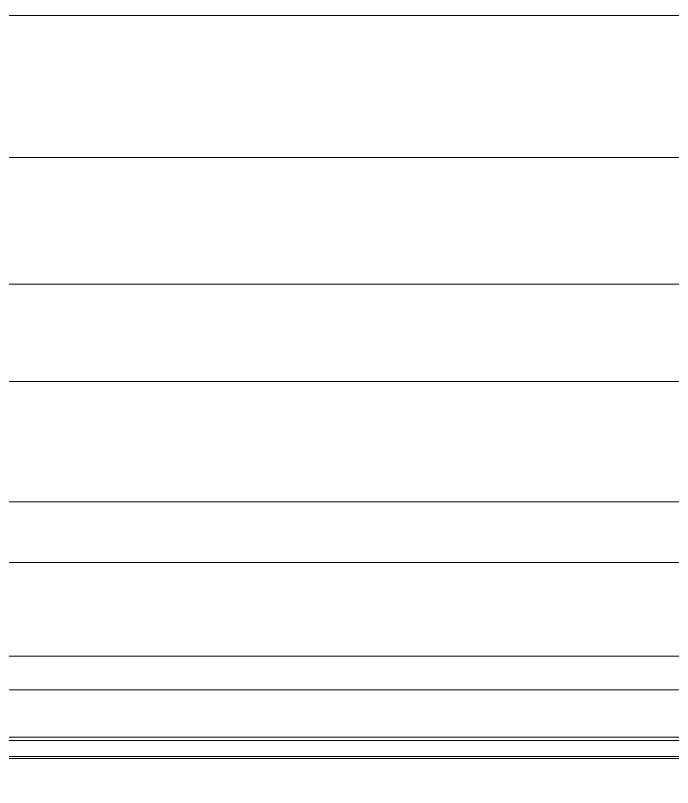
# Model space of a CAD drawing. Header units: millimetres. Extents: x 0 to 2179, y -898 to 6.
# Drawn here: x 187.1342 to 187.5148, y -156.0667 to -155.6193 of the extents above; entities that cross this region are included whole.
import ezdxf

# ---------------------------------------------------------------- set-up
doc = ezdxf.new("R2010")
doc.units = ezdxf.units.MM
doc.layers.add('I-FURN', color=7, linetype='Continuous', lineweight=5)

# ---------------------------------------------------------------- blocks, each defined once
blk = doc.blocks.new('FamilyGeomCombination_1076804-_3D_')
at = {"layer": 'I-FURN', "color": 253, "true_color": 0xa79f92}
mesh = blk.add_polyface(dxfattribs=at)
corners = [(684.10138, -153.34603, 351.94574), (684.10138, -153.99509, 351.07587), (684.10138, -154.78878, 350.33559), (684.10138, -155.70169, 349.74861), (187.12571, -155.70169, 349.74861), (187.12571, -154.78878, 350.33559), (187.12571, -153.99509, 351.07587), (187.12571, -153.34603, 351.94574)]
mesh.append_faces([[corners[k] for k in face] for face in [(4, 5, 2, 3)]], dxfattribs={"vtx1": -1, "color": 253})
mesh.append_faces([[corners[k] for k in face] for face in [(1, 2, 5, 6)]], dxfattribs={"vtx1": -1, "vtx3": -1, "color": 253})
mesh.append_faces([[corners[k] for k in face] for face in [(6, 7, 0, 1)]], dxfattribs={"vtx3": -1, "color": 253})
mesh = blk.add_polyface(dxfattribs=at)
corners = [(684.10138, -153.61868, 276.07196), (684.10138, -155.1463, 275.33922), (684.10138, -156.8019, 274.97934), (187.12571, -156.8019, 274.97934), (187.12571, -155.1463, 275.33922), (187.12571, -153.61868, 276.07196)]
mesh.append_faces([[corners[k] for k in face] for face in [(1, 2, 3, 4), (4, 5, 0, 1)]], dxfattribs={"vtx3": -1, "color": 253})
mesh = blk.add_polyface(dxfattribs=at)
corners = [(684.10138, -157.08936, 354.31861), (684.10138, -155.30182, 353.91138), (684.10138, -153.6385, 353.14032), (187.12571, -153.6385, 353.14032), (187.12571, -155.30182, 353.91138), (187.12571, -157.08936, 354.31861)]
mesh.append_faces([[corners[k] for k in face] for face in [(1, 2, 3, 4), (4, 5, 0, 1)]], dxfattribs={"vtx3": -1, "color": 253})
mesh = blk.add_polyface(dxfattribs=at)
corners = [(684.10138, -156.04991, 349.09288), (684.10138, -154.10602, 314.65328), (684.10138, -156.0395, 280.2131), (187.12571, -156.0395, 280.2131), (187.12571, -154.10602, 314.65328), (187.12571, -156.04991, 349.09288)]
mesh.append_faces([[corners[k] for k in face] for face in [(2, 3, 4, 1), (5, 0, 1, 4)]], dxfattribs={"vtx2": -1, "color": 253})
mesh = blk.add_polyface(dxfattribs=at)
corners = [(684.10138, -156.0395, 280.2131), (684.10138, -156.03758, 280.02702), (684.10138, -155.99056, 279.84698), (684.10138, -155.90125, 279.68373), (684.10138, -155.77497, 279.54704), (684.10138, -155.6193, 279.44509), (187.12571, -155.6193, 279.44509), (187.12571, -155.77497, 279.54704), (187.12571, -155.90125, 279.68373), (187.12571, -155.99056, 279.84698), (187.12571, -156.03758, 280.02702), (187.12571, -156.0395, 280.2131)]
mesh.append_faces([[corners[k] for k in face] for face in [(0, 1, 10, 11)]], dxfattribs={"vtx1": -1, "color": 253})
mesh.append_faces([[corners[k] for k in face] for face in [(3, 4, 7, 8), (2, 3, 8, 9), (1, 2, 9, 10)]], dxfattribs={"vtx1": -1, "vtx3": -1, "color": 253})
mesh.append_faces([[corners[k] for k in face] for face in [(4, 5, 6, 7)]], dxfattribs={"vtx3": -1, "color": 253})
mesh = blk.add_polyface(dxfattribs=at)
corners = [(684.10138, -155.70169, 349.74861), (684.10138, -155.83145, 349.65945), (684.10138, -155.93626, 349.54198), (684.10138, -156.0101, 349.40293), (684.10138, -156.04872, 349.25031), (684.10138, -156.04991, 349.09288), (187.12571, -156.04991, 349.09288), (187.12571, -156.04872, 349.25031), (187.12571, -156.0101, 349.40293), (187.12571, -155.93626, 349.54198), (187.12571, -155.83145, 349.65945), (187.12571, -155.70169, 349.74861)]
mesh.append_faces([[corners[k] for k in face] for face in [(0, 1, 10, 11)]], dxfattribs={"vtx1": -1, "color": 253})
mesh.append_faces([[corners[k] for k in face] for face in [(3, 4, 7, 8), (2, 3, 8, 9), (1, 2, 9, 10)]], dxfattribs={"vtx1": -1, "vtx3": -1, "color": 253})
mesh.append_faces([[corners[k] for k in face] for face in [(4, 5, 6, 7)]], dxfattribs={"vtx3": -1, "color": 253})
blk = doc.blocks.new('FamilyGeomCombination_1076807-_3D_')
at = {"layer": 'I-FURN', "color": 253, "true_color": 0xa79f92}
mesh = blk.add_polyface(dxfattribs=at)
corners = [(177.00916, -158.56063, 369.04038), (177.00916, -145.03242, 375.61682), (177.00916, -133.51668, 385.2941), (177.00916, -124.70892, 397.48777), (177.00916, -119.14109, 411.46136), (694.21793, -119.14109, 411.46136), (694.21793, -124.70892, 397.48777), (694.21793, -133.51668, 385.2941), (694.21793, -145.03242, 375.61682), (694.21793, -158.56063, 369.04038)]
mesh.append_faces([[corners[k] for k in face] for face in [(5, 6, 3, 4)]], dxfattribs={"vtx1": -1, "color": 253})
mesh.append_faces([[corners[k] for k in face] for face in [(2, 3, 6, 7), (7, 8, 1, 2)]], dxfattribs={"vtx1": -1, "vtx3": -1, "color": 253})
mesh.append_faces([[corners[k] for k in face] for face in [(8, 9, 0, 1)]], dxfattribs={"vtx3": -1, "color": 253})
mesh = blk.add_polyface(dxfattribs=at)
corners = [(177.00916, -139.54159, 800.08969), (177.00916, -153.07576, 793.51485), (177.00916, -164.59691, 783.83678), (177.00916, -173.4088, 771.64036), (177.00916, -178.97889, 757.66265), (694.21793, -178.97889, 757.66265), (694.21793, -173.4088, 771.64036), (694.21793, -164.59691, 783.83678), (694.21793, -153.07576, 793.51485), (694.21793, -139.54159, 800.08969)]
mesh.append_faces([[corners[k] for k in face] for face in [(0, 1, 8, 9)]], dxfattribs={"vtx1": -1, "color": 253})
mesh.append_faces([[corners[k] for k in face] for face in [(7, 8, 1, 2), (2, 3, 6, 7)]], dxfattribs={"vtx1": -1, "vtx3": -1, "color": 253})
mesh.append_faces([[corners[k] for k in face] for face in [(3, 4, 5, 6)]], dxfattribs={"vtx3": -1, "color": 253})

msp = doc.modelspace()

# ---------------------------------------------------------------- block references
at = {"layer": 'I-FURN', "color": 253, "true_color": 0xa79f92}
for name in ['FamilyGeomCombination_1076807-_3D_', 'FamilyGeomCombination_1076804-_3D_']:
    msp.add_blockref(name, (0, 0), dxfattribs=at)

# ---------------------------------------------------------------- meshes
mesh = msp.add_polyface(dxfattribs=at)
corners = [(108.58854, -162.70493, 177.59605), (108.58854, -162.44875, 173.5722), (108.58854, -161.27471, 169.71491), (108.58854, -159.24567, 166.23067), (108.58854, -156.47022, 163.30596), (108.58854, -153.09694, 161.09734), (108.58854, -149.30639, 159.72304), (108.58854, -145.30146, 159.25662), (2070.7391, -145.30146, 159.25662), (2070.7391, -149.30639, 159.72304), (2070.7391, -153.09694, 161.09734), (2070.7391, -156.47022, 163.30596), (2070.7391, -159.24567, 166.23067), (2070.7391, -161.27471, 169.71491), (2070.7391, -162.44875, 173.5722), (2070.7391, -162.70493, 177.59605)]
mesh.append_faces([[corners[k] for k in face] for face in [(1, 14, 15, 0)]], dxfattribs={"vtx0": -1, "color": 253})
mesh.append_faces([[corners[k] for k in face] for face in [(6, 9, 10, 5), (5, 10, 11, 4), (4, 11, 12, 3), (3, 12, 13, 2), (2, 13, 14, 1)]], dxfattribs={"vtx0": -1, "vtx2": -1, "color": 253})
mesh.append_faces([[corners[k] for k in face] for face in [(7, 8, 9, 6)]], dxfattribs={"vtx2": -1, "color": 253})
mesh = msp.add_polyface(dxfattribs=at)
corners = [(108.58854, -154.97016, 265.22026), (108.58854, -158.18654, 248.78786), (108.58854, -159.84712, 232.1262), (2070.7391, -159.84712, 232.1262), (2070.7391, -158.18654, 248.78786), (2070.7391, -154.97016, 265.22026)]
mesh.append_faces([[corners[k] for k in face] for face in [(2, 3, 4, 1), (5, 0, 1, 4)]], dxfattribs={"vtx2": -1, "color": 253})

doc.saveas('drawing.dxf')
